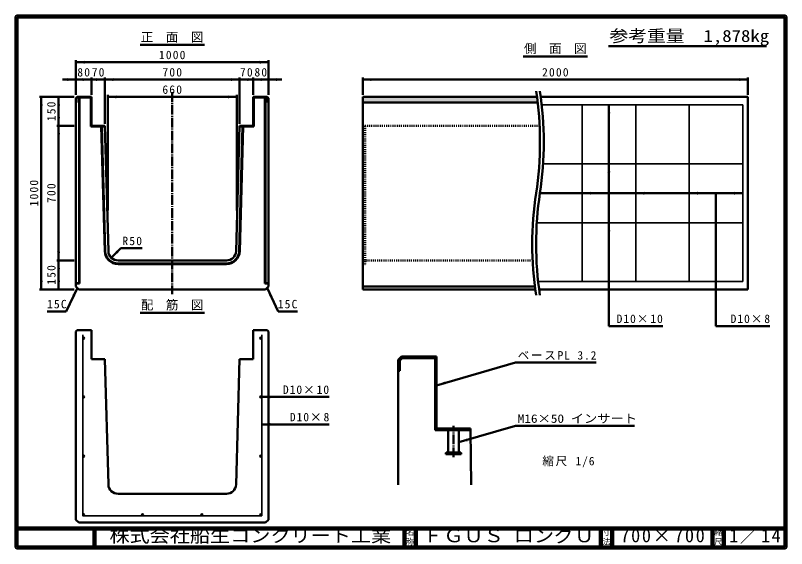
# Model space of a CAD drawing. Units: millimetres, scale not verified, with parts at other scales. Extents: x 100 to 4105, y 100 to 2870.
import ezdxf
from ezdxf.enums import TextEntityAlignment as Align

# ---------------------------------------------------------------- set-up
doc = ezdxf.new("R2010")
doc.units = ezdxf.units.MM
doc.header["$LTSCALE"] = 5
doc.linetypes.add('USER1', pattern=[13.4, 10, -1.2, 1, -1.2])
doc.linetypes.add('USER2', pattern=[2.2, 1, -1.2])
doc.layers.add('V-nasSTD', color=7, linetype='Continuous', lineweight=50)
doc.styles.add('ＭＳ ゴシック', font='')
doc.styles.get('ＭＳ ゴシック').set_extended_font_data('MS Gothic')

msp = doc.modelspace()

# ---------------------------------------------------------------- hatches: boundary and pattern name
at = {"layer": 'V-nasSTD'}
for points in [[(459.263, 2634.277), (414.263, 2626.777), (459.263, 2619.277)], [(1369.263, 2619.277), (1414.263, 2626.777), (1369.263, 2634.277)], [(369.263, 2529.277), (414.263, 2536.777), (369.263, 2544.277)], [(449.263, 2529.277), (494.263, 2536.777), (449.263, 2544.277)], [(519.263, 2529.277), (564.263, 2536.777), (519.263, 2544.277)], [(609.263, 2544.277), (564.263, 2536.777), (609.263, 2529.277)], [(1219.263, 2529.277), (1264.263, 2536.777), (1219.263, 2544.277)], [(1309.263, 2544.277), (1264.263, 2536.777), (1309.263, 2529.277)], [(1379.263, 2544.277), (1334.263, 2536.777), (1379.263, 2529.277)], [(1459.263, 2544.277), (1414.263, 2536.777), (1459.263, 2529.277)], [(1949.262, 2544.277), (1904.262, 2536.777), (1949.262, 2529.277)], [(3859.262, 2529.277), (3904.262, 2536.777), (3859.262, 2544.277)], [(226.762, 2401.777), (234.262, 2446.777), (241.762, 2401.777)], [(316.762, 2401.777), (324.262, 2446.777), (331.762, 2401.777)], [(417.462, 2416.777), (414.262, 2416.777), (414.262, 2439.777), (421.262, 2446.777), (494.262, 2446.777), (494.262, 2296.777), (564.262, 2296.777), (564.354, 2293.577), (491.062, 2293.577), (491.062, 2443.577), (422.588, 2443.577), (417.462, 2438.451)], [(624.262, 2454.277), (579.262, 2446.777), (624.262, 2439.277)], [(1204.262, 2439.277), (1249.262, 2446.777), (1204.262, 2454.277)], [(1411.062, 2416.777), (1414.262, 2416.777), (1414.262, 2439.777), (1407.262, 2446.777), (1334.262, 2446.777), (1334.262, 2296.777), (1264.262, 2296.777), (1264.171, 2293.577), (1337.462, 2293.577), (1337.462, 2443.577), (1405.937, 2443.577), (1411.062, 2438.451)], [(1904.262, 2416.777), (2812.321, 2416.777, 0.00428), (2808.553, 2446.777), (1904.262, 2446.777)], [(3174.762, 2360.777), (3182.262, 2405.777), (3189.762, 2360.777)], [(331.762, 2341.777), (324.262, 2296.777), (316.762, 2341.777)], [(316.762, 2251.777), (324.262, 2296.777), (331.762, 2251.777)], [(3174.762, 2054.777), (3182.262, 2099.777), (3189.762, 2054.777)], [(3088.262, 1938.777), (3043.262, 1946.277), (3088.262, 1953.777)], [(3366.262, 1938.777), (3321.262, 1946.277), (3366.262, 1953.777)], [(3644.262, 1938.777), (3599.262, 1946.277), (3644.262, 1953.777)], [(3832.262, 1953.777), (3877.262, 1946.277), (3832.262, 1938.777)], [(3174.762, 1747.777), (3182.262, 1792.777), (3189.762, 1747.777)], [(624.524, 1648.043), (598.007, 1610.92), (635.13, 1637.437)], [(331.762, 1641.777), (324.262, 1596.777), (316.762, 1641.777)], [(316.762, 1551.777), (324.262, 1596.777), (331.762, 1551.777)], [(241.762, 1491.777), (234.262, 1446.777), (226.762, 1491.777)], [(331.762, 1491.777), (324.262, 1446.777), (316.762, 1491.777)], [(3174.762, 1441.777), (3182.262, 1486.777), (3189.762, 1441.777)], [(421.762, 1454.277), (395.8, 1416.764), (409.37, 1410.371)], [(1406.762, 1454.277), (1432.724, 1416.764), (1419.154, 1410.371)], [(449.263, 1193.683, 1), (459.263, 1193.683, 1)], [(1379.263, 1193.683, 1), (1369.263, 1193.683, 1)], [(2095.728, 1023.034), (2087.728, 1023.034), (2087.728, 1080.534), (2105.228, 1098.034), (2287.728, 1098.034), (2287.728, 723.034), (2462.728, 723.034), (2462.848, 715.034), (2279.728, 715.034), (2279.728, 1090.034), (2108.542, 1090.034), (2095.728, 1077.221)], [(2333.044, 953.29), (2287.728, 948.02), (2328.885, 967.702)], [(449.263, 887.683, -1), (459.263, 887.683, -1)], [(1379.263, 887.683, 1), (1369.263, 887.683, 1)], [(1424.263, 895.183), (1379.263, 887.683), (1424.263, 880.183)], [(1424.263, 752.722), (1379.263, 745.222), (1424.263, 737.722)], [(2448.044, 657.804), (2402.728, 652.534), (2443.885, 672.216)], [(449.263, 580.683, -1), (459.263, 580.683, -1)], [(1379.263, 580.683, 1), (1369.263, 580.683, 1)], [(449.263, 274.683, 0.41421), (454.263, 269.683, 0.66818), (457.798, 278.218, 0.66818)], [(755.263, 274.683, 0.41421), (760.263, 269.683, 0.66818), (763.798, 278.218, 0.66818)], [(1063.263, 274.683, 0.41421), (1068.263, 269.683, 0.66818), (1071.798, 278.218, 0.66818)], [(1379.263, 274.683, 0.66818), (1370.727, 278.218, 0.66818), (1374.263, 269.683, 0.41421)]]:
    msp.add_hatch(color=256, dxfattribs=at).paths.add_polyline_path(points)

# ---------------------------------------------------------------- linework, layer by layer
at = {"layer": 'V-nasSTD', "lineweight": 100}
for p, q in [((105, 2865), (105, 105)), ((4100, 2865), (105, 2865)), ((4100, 105), (4100, 2865)), ((105, 205), (4100, 205)), ((510, 205), (510, 105)), ((2120, 205), (2120, 105)), ((2180, 205), (2180, 105)), ((3140, 205), (3140, 105)), ((3200, 205), (3200, 105)), ((3720, 205), (3720, 105)), ((3780, 205), (3780, 105)), ((105, 105), (4100, 105))]:
    msp.add_line(p, q, dxfattribs=at)
at = {"layer": 'V-nasSTD'}
for p, q in [((747.263, 2716.777), (1081.263, 2716.777)), ((3180.536, 2709.753), (4000.536, 2709.753)), ((2737.262, 2656.777), (3071.262, 2656.777)), ((414.263, 2636.777), (414.263, 2456.777)), ((1414.263, 2626.777), (414.263, 2626.777)), ((1414.263, 2636.777), (1414.263, 2456.777)), ((414.263, 2536.777), (344.263, 2536.777)), ((494.263, 2536.777), (414.263, 2536.777)), ((494.263, 2546.777), (494.263, 2456.777)), ((564.263, 2536.777), (494.263, 2536.777)), ((564.263, 2546.777), (564.263, 2306.777)), ((1264.263, 2536.777), (564.263, 2536.777)), ((1264.263, 2546.777), (1264.263, 2306.777)), ((1334.263, 2536.777), (1264.263, 2536.777)), ((1334.263, 2546.777), (1334.263, 2456.777)), ((1414.263, 2536.777), (1334.263, 2536.777)), ((1484.263, 2536.777), (1414.263, 2536.777)), ((1904.262, 2546.777), (1904.262, 2456.777)), ((3904.262, 2536.777), (1904.262, 2536.777)), ((3904.262, 2546.777), (3904.262, 2456.777)), ((404.262, 2446.777), (224.262, 2446.777)), ((234.262, 2446.777), (234.262, 1446.777)), ((324.262, 2446.777), (324.262, 2296.777)), ((414.262, 2439.777), (421.262, 2446.777)), ((414.262, 2439.777), (421.262, 2446.777)), ((422.588, 2443.577), (417.462, 2438.451)), ((422.588, 2443.577), (417.462, 2438.451)), ((421.262, 2446.777), (494.262, 2446.777)), ((421.262, 2446.777), (494.262, 2446.777)), ((491.062, 2443.577), (422.588, 2443.577)), ((491.062, 2443.577), (422.588, 2443.577)), ((430.262, 2443.577), (430.262, 1479.777)), ((433.262, 2443.577), (433.262, 1476.777)), ((491.062, 2293.577), (491.062, 2443.577)), ((491.062, 2293.577), (491.062, 2443.577)), ((494.262, 2446.777), (494.262, 2296.777)), ((494.262, 2446.777), (494.262, 2296.777)), ((579.262, 2456.777), (579.262, 1856.777)), ((584.262, 2446.777), (1244.262, 2446.777)), ((1249.262, 2456.777), (1249.262, 1856.777)), ((1407.262, 2446.777), (1334.262, 2446.777)), ((1334.262, 2446.777), (1334.262, 2296.777)), ((1407.262, 2446.777), (1334.262, 2446.777)), ((1334.262, 2446.777), (1334.262, 2296.777)), ((1337.462, 2293.577), (1337.462, 2443.577)), ((1337.462, 2443.577), (1405.937, 2443.577)), ((1337.462, 2293.577), (1337.462, 2443.577)), ((1337.462, 2443.577), (1405.937, 2443.577)), ((1395.262, 1476.777), (1395.262, 2443.577)), ((1398.262, 1479.777), (1398.262, 2443.577)), ((1405.937, 2443.577), (1411.062, 2438.451)), ((1405.937, 2443.577), (1411.062, 2438.451)), ((1407.262, 2446.777), (1414.262, 2439.777)), ((1414.262, 2439.777), (1407.262, 2446.777)), ((2808.553, 2446.777), (1904.262, 2446.777)), ((1904.262, 2446.777), (1904.262, 2416.777)), ((2808.553, 2446.777), (1904.262, 2446.777)), ((1904.262, 2446.777), (1904.262, 2416.777)), ((2828.553, 2446.777), (3904.262, 2446.777)), ((3904.262, 1446.777), (3904.262, 2446.777)), ((414.262, 2439.777), (414.262, 1461.777)), ((414.262, 2416.777), (414.262, 2439.777)), ((417.462, 2416.777), (414.262, 2416.777)), ((417.462, 2416.777), (414.262, 2416.777)), ((417.462, 2438.451), (417.462, 2416.777)), ((417.462, 2438.451), (417.462, 2416.777)), ((1411.062, 2438.451), (1411.062, 2416.777)), ((1411.062, 2438.451), (1411.062, 2416.777)), ((1411.062, 2416.777), (1414.262, 2416.777)), ((1411.062, 2416.777), (1414.262, 2416.777)), ((1414.262, 1461.777), (1414.262, 2439.777)), ((1414.262, 2416.777), (1414.262, 2439.777)), ((1904.262, 2416.777), (1904.262, 1446.777)), ((2812.321, 2416.777), (1904.262, 2416.777)), ((1904.262, 2416.777), (2812.321, 2416.777)), ((3182.262, 2405.777), (3182.262, 1255.777)), ((404.262, 2296.777), (314.262, 2296.777)), ((324.262, 2296.777), (324.262, 1596.777)), ((564.354, 2293.577), (491.062, 2293.577)), ((564.354, 2293.577), (491.062, 2293.577)), ((564.262, 2296.777), (494.262, 2296.777)), ((494.262, 2296.777), (564.262, 2296.777)), ((545.346, 2293.577), (563.882, 1644.806)), ((548.347, 2293.577), (566.881, 1644.892)), ((564.262, 2296.777), (582.874, 1645.349)), ((564.262, 2296.777), (564.354, 2293.577)), ((1264.262, 2296.777), (1245.65, 1645.349)), ((1280.177, 2293.577), (1261.643, 1644.892)), ((1264.262, 2296.777), (1264.171, 2293.577)), ((1264.171, 2293.577), (1337.462, 2293.577)), ((1264.171, 2293.577), (1337.462, 2293.577)), ((1334.262, 2296.777), (1264.262, 2296.777)), ((1334.262, 2296.777), (1264.262, 2296.777)), ((1283.179, 2293.577), (1264.642, 1644.806)), ((3877.262, 1946.277), (2824.186, 1946.277)), ((3738.262, 1946.277), (3738.262, 1255.777)), ((598.007, 1610.92), (647.505, 1660.418)), ((647.505, 1660.418), (757.505, 1660.418)), ((404.262, 1596.777), (314.262, 1596.777)), ((324.262, 1596.777), (324.262, 1446.777)), ((632.854, 1596.777), (1195.67, 1596.777)), ((632.854, 1580.777), (1195.67, 1580.777)), ((632.854, 1577.777), (1195.67, 1577.777)), ((404.262, 1446.777), (224.262, 1446.777)), ((364.194, 1332.069), (421.762, 1454.277)), ((414.262, 1479.777), (430.262, 1479.777)), ((414.262, 1476.777), (433.262, 1476.777)), ((414.262, 1461.777), (429.262, 1446.777)), ((429.262, 1446.777), (1399.262, 1446.777)), ((430.262, 1479.777), (433.262, 1476.777)), ((1398.262, 1479.777), (1395.262, 1476.777)), ((1395.262, 1476.777), (1414.262, 1476.777)), ((1398.262, 1479.777), (1414.262, 1479.777)), ((1399.262, 1446.777), (1414.262, 1461.777)), ((1464.331, 1332.069), (1406.762, 1454.277)), ((2798.022, 1461.777), (1904.262, 1461.777)), ((2799.971, 1446.777), (1904.262, 1446.777)), ((3904.262, 1446.777), (2819.971, 1446.777)), ((264.194, 1332.069), (364.194, 1332.069)), ((747.263, 1324.683), (1081.263, 1324.683)), ((1464.331, 1332.069), (1564.331, 1332.069)), ((3182.262, 1255.777), (3462.262, 1255.777)), ((3738.262, 1255.777), (4018.262, 1255.777)), ((414.263, 1227.683), (421.263, 1234.683)), ((414.263, 1227.683), (414.263, 249.683)), ((421.263, 1234.683), (494.263, 1234.683)), ((494.263, 1234.683), (494.263, 1084.683)), ((1407.263, 1234.683), (1334.263, 1234.683)), ((1334.263, 1234.683), (1334.263, 1084.683)), ((1407.263, 1234.683), (1414.263, 1227.683)), ((1414.263, 249.683), (1414.263, 1227.683)), ((564.263, 1084.683), (494.263, 1084.683)), ((564.263, 1084.683), (582.875, 433.255)), ((1264.263, 1084.683), (1245.65, 433.255)), ((1334.263, 1084.683), (1264.263, 1084.683)), ((2105.228, 1098.034), (2087.728, 1080.534)), ((2087.728, 1080.534), (2105.228, 1098.034)), ((2108.542, 1090.034), (2095.728, 1077.221)), ((2108.542, 1090.034), (2095.728, 1077.221)), ((2105.228, 1098.034), (2287.728, 1098.034)), ((2105.228, 1098.034), (2287.728, 1098.034)), ((2279.728, 1090.034), (2108.542, 1090.034)), ((2279.728, 1090.034), (2108.542, 1090.034)), ((2279.728, 1090.034), (2279.728, 715.034)), ((2279.728, 715.034), (2279.728, 1090.034)), ((2287.728, 1098.034), (2287.728, 723.034)), ((2287.728, 1098.034), (2287.728, 723.034)), ((2087.728, 1080.534), (2087.728, 430.534)), ((2087.728, 1023.034), (2087.728, 1080.534)), ((2095.728, 1077.221), (2095.728, 1023.034)), ((2095.728, 1077.221), (2095.728, 1023.034)), ((2696.482, 1065.967), (2287.728, 948.02)), ((2696.482, 1065.967), (3116.482, 1065.967)), ((2095.728, 1023.034), (2087.728, 1023.034)), ((2095.728, 1023.034), (2087.728, 1023.034)), ((1379.263, 887.683), (1729.263, 887.683)), ((1379.263, 745.222), (1729.263, 745.222)), ((2462.728, 723.034), (2287.728, 723.034)), ((2287.728, 723.034), (2462.728, 723.034)), ((2696.482, 737.298), (2402.728, 652.534)), ((2462.728, 723.034), (2462.848, 715.034)), ((2696.482, 737.298), (3314.482, 737.298)), ((2279.728, 715.034), (2462.848, 715.034)), ((2462.848, 715.034), (2279.728, 715.034)), ((2347.728, 605.034), (2347.728, 715.034)), ((2402.728, 605.034), (2402.728, 715.034)), ((2462.848, 715.034), (2467.116, 430.534)), ((2337.728, 600.034), (2335.228, 594.911)), ((2335.228, 590.034), (2335.228, 595.034)), ((2335.228, 590.034), (2415.228, 590.034)), ((2337.728, 600.034), (2412.728, 600.034)), ((2412.728, 600.034), (2415.228, 595.034)), ((2415.228, 590.034), (2415.228, 595.034)), ((632.854, 384.683), (1195.671, 384.683)), ((414.263, 249.683), (429.263, 234.683)), ((1399.263, 234.683), (1414.263, 249.683)), ((429.263, 234.683), (1399.263, 234.683))]:
    msp.add_line(p, q, dxfattribs=at)
at = {"layer": 'V-nasSTD', "linetype": 'USER1'}
for p, q in [((914.262, 2471.777), (914.262, 1421.777)), ((2375.228, 575.034), (2375.228, 738.034))]:
    msp.add_line(p, q, dxfattribs=at)
at = {"layer": 'V-nasSTD', "lineweight": 35}
for p, q in [((2833.572, 2405.777), (3877.262, 2405.777)), ((3043.262, 2405.777), (3043.262, 1486.777)), ((3321.262, 2405.777), (3321.262, 1486.777)), ((3599.262, 2405.777), (3599.262, 1486.777)), ((3877.262, 2405.777), (3877.262, 1486.777)), ((2840.706, 2099.777), (3877.262, 2099.777)), ((2807.755, 1792.777), (3877.262, 1792.777)), ((3877.262, 1486.777), (2815.063, 1486.777)), ((449.263, 1209.683), (449.263, 269.683)), ((1379.263, 269.683), (1379.263, 1209.683)), ((449.263, 269.683), (1379.263, 269.683))]:
    msp.add_line(p, q, dxfattribs=at)
at = {"layer": 'V-nasSTD', "linetype": 'USER2'}
for p, q in [((2822.215, 2296.777), (1904.262, 2296.777)), ((1916.762, 2296.777), (1916.762, 1577.777)), ((2786.309, 1596.777), (1904.262, 1596.777)), ((1904.262, 1577.777), (1916.762, 1577.777))]:
    msp.add_line(p, q, dxfattribs=at)
at = {"layer": 'V-nasSTD', "lineweight": 13}
msp.add_lwpolyline([(100, 100), (100, 2870), (4105, 2870), (4105, 100)], close=True, dxfattribs=at)
at = {"layer": 'V-nasSTD', "lineweight": 35}
for centre in [(454.263, 1193.683), (1374.263, 1193.683), (454.263, 887.683), (1374.263, 887.683), (454.263, 580.683), (1374.263, 580.683), (454.263, 274.683), (760.263, 274.683), (1068.263, 274.683), (1374.263, 274.683)]:
    msp.add_circle(centre, 5, dxfattribs=at)
at = {"layer": 'V-nasSTD'}
for centre, radius, start, end in [((1058.637, 2211.777), 1765.625, 351.36794, 8.63206), ((1078.637, 2211.777), 1765.625, 351.36794, 8.63206), ((4549.887, 1681.777), 1765.625, 171.36794, 188.63206), ((4569.887, 1681.777), 1765.625, 171.36794, 188.63206), ((632.854, 1646.777), 69, 181.63658, 270), ((632.854, 1646.777), 66, 181.63658, 270), ((632.854, 1646.777), 50, 181.63658, 270), ((1195.67, 1646.777), 50, 270, 358.36342), ((1195.67, 1646.777), 66, 270, 358.36342), ((1195.67, 1646.777), 69, 270, 358.36342), ((2342.728, 605.034), 5, 270, 0), ((2407.728, 605.034), 5, 180, 270), ((2335.228, 578.784), 21.25, 61.92751, 83.4286), ((2343.666, 593.784), 4.062, 292.61986, 67.38014), ((2366.791, 593.784), 4.062, 112.61986, 247.38014), ((2375.228, 578.784), 21.25, 61.92751, 118.07249), ((2383.666, 593.784), 4.062, 292.61986, 67.38014), ((2406.791, 593.784), 4.062, 112.61986, 247.38014), ((2415.228, 578.784), 21.25, 96.56708, 118.07249), ((632.854, 434.683), 50, 181.63658, 270), ((1195.671, 434.683), 50, 270, 358.36342)]:
    msp.add_arc(centre, radius, start, end, dxfattribs=at)

# ---------------------------------------------------------------- texts
at = {"layer": 'V-nasSTD', "style": 'ＭＳ ゴシック'}
for s, height, width, p in [('参考重量\u30001,878kg', 62.32, 1.15, (3184.536, 2794.753)), ('M16×50 インサート', 43.99, 1.15, (2708.482, 797.298)), ('株式会社船生コンクリート工業', 69.65, 1.1, (588.279, 202.55)), ('ＦＧＵＳ ロングＵ', 69.65, 1.1, (2218.25, 202.47))]:
    msp.add_text(s, height=height, dxfattribs=dict(at, width=width)).set_placement(p, align=Align.TOP_LEFT)
for s, height, p in [('正\u3000面\u3000図', 47.65, (751.259, 2781.777)), ('側\u3000面\u3000図', 47.65, (2741.258, 2721.777)), ('配\u3000筋\u3000図', 47.65, (751.259, 1389.683)), ('名', 30.79, (2128.982, 200.999)), ('寸', 30.79, (3148.982, 200.999)), ('縮', 30.79, (3728.982, 200.999)), ('称', 30.79, (2128.976, 151.01)), ('法', 30.79, (3148.976, 151.01)), ('尺', 30.79, (3728.976, 151.01))]:
    msp.add_text(s, height=height, dxfattribs=at).set_placement(p, align=Align.TOP_LEFT)
at = {"layer": 'V-nasSTD', "attachment_point": 1, "style": 'ＭＳ ゴシック'}
for s, insert, char_height in [('\\T1.2;1000', (845.263, 2686.777), 43.99), ('\\T1.2;80', (421.263, 2596.777), 43.99), ('\\T1.2;70', (496.263, 2596.777), 43.99), ('\\T1.2;700', (863.275, 2596.777), 43.99), ('\\T1.2;70', (1266.263, 2596.777), 43.99), ('\\T1.2;80', (1341.263, 2596.777), 43.99), ('\\T1.2;2000', (2835.156, 2596.777), 43.99), ('\\T1.2;660', (863.275, 2506.777), 43.99), ('\\T1.2;R50', (655.505, 1720.418), 43.99), ('\\T1.2;15C', (264.194, 1392.069), 43.99), ('\\T1.2;15C', (1462.331, 1392.069), 43.99), ('\\T1.17;D10×10', (3222.262, 1315.777), 43.99), ('\\T1.17;D10×8', (3814.262, 1315.777), 43.99), ('\\T1.15;ベースPL\\~3.2', (2708.482, 1125.967), 43.99), ('\\T1.17;D10×10', (1489.263, 947.683), 43.99), ('\\T1.17;D10×8', (1525.263, 805.222), 43.99), ('\\T1.15;縮尺\\~1/6', (2836.444, 576.599), 43.99), ('\\T1.18;700×700', (3241.581, 202.508), 69.65), ('\\T1.16;1／14', (3807.033, 202.582), 69.65)]:
    msp.add_mtext(s, dxfattribs=dict(at, insert=insert, char_height=char_height))
at = {"layer": 'V-nasSTD', "char_height": 43.99, "attachment_point": 1, "rotation": 90, "style": 'ＭＳ ゴシック'}
for s, insert in [('\\T1.2;150', (264.262, 2320.79)), ('\\T1.2;1000', (174.262, 1877.777)), ('\\T1.2;700', (264.262, 1895.79)), ('\\T1.2;150', (264.262, 1470.79))]:
    msp.add_mtext(s, dxfattribs=dict(at, insert=insert))

doc.saveas('drawing.dxf')
